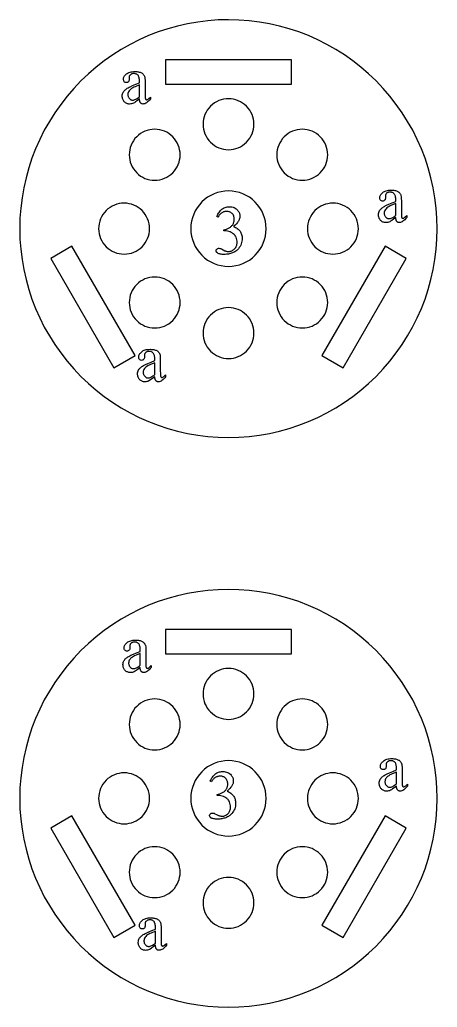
# Model space of a CAD drawing. Extents: x 6 to 600, y -207 to 349.
# Drawn here: x 129.3 to 180.6, y 79.1 to 200.2 of the extents above; entities that cross this region are included whole.
import ezdxf

# ---------------------------------------------------------------- set-up
doc = ezdxf.new("R2010")
doc.units = 0
doc.header["$MEASUREMENT"] = 0
for name, color, linetype in [('EXT', 1, 'CONTINUOUS'), ('INT', 5, 'CONTINUOUS'), ('TEXT', 18, 'CONTINUOUS')]:
    doc.layers.add(name, color=color, linetype=linetype)

msp = doc.modelspace()

# ---------------------------------------------------------------- linework, layer by layer
at = {"layer": 'EXT'}
for points in [[(154.94, 200.21, 0.414214), (129.31, 174.58, 0.414214), (154.94, 148.96, 0.414214), (180.56, 174.58, 0.414214)], [(154.94, 130.33, 0.414214), (129.31, 104.7, 0.414214), (154.94, 79.08, 0.414214), (180.56, 104.7, 0.414214)]]:
    msp.add_lwpolyline(points, format="xyb", close=True, dxfattribs=at)
at = {"layer": 'INT'}
for points in [[(147.19, 192.3), (162.69, 192.3), (162.69, 195.3), (147.19, 195.3)], [(143.47, 159.01), (135.72, 172.44), (133.12, 170.94), (140.87, 157.51)], [(174.16, 172.44), (166.41, 159.01), (169.01, 157.51), (176.76, 170.94)], [(147.19, 122.42), (162.69, 122.42), (162.69, 125.42), (147.19, 125.42)], [(143.47, 89.13), (135.72, 102.55), (133.12, 101.05), (140.87, 87.63)], [(174.16, 102.55), (166.41, 89.13), (169.01, 87.63), (176.76, 101.05)]]:
    msp.add_lwpolyline(points, close=True, dxfattribs=at)
for points in [[(154.94, 190.52, 0.414214), (151.81, 187.4, 0.414214), (154.94, 184.27, 0.414214), (158.06, 187.4, 0.414214)], [(145.88, 186.77, 0.414214), (142.75, 183.64, 0.414214), (145.88, 180.52, 0.414214), (149, 183.64, 0.414214)], [(164, 186.77, 0.414214), (160.87, 183.64, 0.414214), (164, 180.52, 0.414214), (167.12, 183.64, 0.414214)], [(154.94, 179.21, 0.414214), (150.31, 174.58, 0.414214), (154.94, 169.96, 0.414214), (159.56, 174.58, 0.414214)], [(142.13, 177.71, 0.414214), (139, 174.58, 0.414214), (142.13, 171.46, 0.414214), (145.25, 174.58, 0.414214)], [(167.75, 177.71, 0.414214), (164.63, 174.58, 0.414214), (167.75, 171.46, 0.414214), (170.88, 174.58, 0.414214)], [(145.88, 168.65, 0.414214), (142.75, 165.52, 0.414214), (145.88, 162.4, 0.414214), (149, 165.52, 0.414214)], [(164, 168.65, 0.414214), (160.87, 165.52, 0.414214), (164, 162.4, 0.414214), (167.12, 165.52, 0.414214)], [(154.94, 164.9, 0.414214), (151.81, 161.77, 0.414214), (154.94, 158.65, 0.414214), (158.06, 161.77, 0.414214)], [(154.94, 120.64, 0.414214), (151.81, 117.51, 0.414214), (154.94, 114.39, 0.414214), (158.06, 117.51, 0.414214)], [(145.88, 116.89, 0.414214), (142.75, 113.76, 0.414214), (145.88, 110.64, 0.414214), (149, 113.76, 0.414214)], [(164, 116.89, 0.414214), (160.87, 113.76, 0.414214), (164, 110.64, 0.414214), (167.12, 113.76, 0.414214)], [(154.94, 109.33, 0.414214), (150.31, 104.7, 0.414214), (154.94, 100.08, 0.414214), (159.56, 104.7, 0.414214)], [(142.13, 107.83, 0.414214), (139, 104.7, 0.414214), (142.13, 101.58, 0.414214), (145.25, 104.7, 0.414214)], [(167.75, 107.83, 0.414214), (164.63, 104.7, 0.414214), (167.75, 101.58, 0.414214), (170.88, 104.7, 0.414214)], [(145.88, 98.77, 0.414214), (142.75, 95.64, 0.414214), (145.88, 92.52, 0.414214), (149, 95.64, 0.414214)], [(164, 98.77, 0.414214), (160.87, 95.64, 0.414214), (164, 92.52, 0.414214), (167.12, 95.64, 0.414214)], [(154.94, 95.01, 0.414214), (151.81, 91.89, 0.414214), (154.94, 88.76, 0.414214), (158.06, 91.89, 0.414214)]]:
    msp.add_lwpolyline(points, format="xyb", close=True, dxfattribs=at)
at = {"layer": 'TEXT'}
for points in [[(144.01, 190.5), (143.75, 190.29), (143.54, 190.14), (143.38, 190.03), (143.28, 189.97), (143.16, 189.93), (143.05, 189.9), (142.93, 189.88), (142.8, 189.87), (142.7, 189.87), (142.61, 189.89), (142.53, 189.91), (142.44, 189.94), (142.36, 189.98), (142.29, 190.02), (142.22, 190.08), (142.15, 190.14), (142.09, 190.21), (142.04, 190.29), (142, 190.37), (141.96, 190.45), (141.93, 190.54), (141.91, 190.64), (141.9, 190.74), (141.9, 190.85), (141.9, 190.98), (141.93, 191.11), (141.97, 191.22), (142.02, 191.33), (142.07, 191.4), (142.12, 191.47), (142.18, 191.54), (142.25, 191.6), (142.33, 191.67), (142.42, 191.73), (142.51, 191.8), (142.61, 191.86), (142.73, 191.93), (142.86, 191.99), (143.17, 192.14), (143.56, 192.3), (144.01, 192.47), (144.01, 192.62), (144.01, 192.75), (144, 192.88), (143.99, 192.99), (143.97, 193.1), (143.94, 193.19), (143.91, 193.27), (143.87, 193.34), (143.83, 193.4), (143.78, 193.45), (143.73, 193.49), (143.67, 193.53), (143.61, 193.55), (143.54, 193.58), (143.47, 193.59), (143.39, 193.6), (143.31, 193.61), (143.18, 193.6), (143.13, 193.59), (143.07, 193.57), (143.02, 193.55), (142.98, 193.53), (142.93, 193.5), (142.89, 193.47), (142.82, 193.39), (142.8, 193.36), (142.77, 193.32), (142.76, 193.27), (142.74, 193.23), (142.74, 193.19), (142.73, 193.14), (142.74, 192.9), (142.74, 192.81), (142.72, 192.73), (142.69, 192.67), (142.65, 192.61), (142.59, 192.56), (142.53, 192.53), (142.47, 192.51), (142.39, 192.5), (142.32, 192.51), (142.25, 192.53), (142.19, 192.56), (142.14, 192.61), (142.1, 192.67), (142.07, 192.74), (142.05, 192.82), (142.04, 192.91), (142.05, 192.99), (142.06, 193.08), (142.09, 193.17), (142.13, 193.25), (142.18, 193.33), (142.25, 193.41), (142.32, 193.49), (142.41, 193.56), (142.5, 193.63), (142.61, 193.69), (142.72, 193.74), (142.85, 193.79), (142.98, 193.82), (143.12, 193.84), (143.27, 193.86), (143.43, 193.86), (143.56, 193.86), (143.67, 193.85), (143.79, 193.84), (143.89, 193.82), (143.99, 193.79), (144.09, 193.77), (144.18, 193.73), (144.26, 193.69), (144.32, 193.66), (144.38, 193.62), (144.43, 193.57), (144.47, 193.53), (144.52, 193.47), (144.56, 193.42), (144.59, 193.35), (144.62, 193.29), (144.64, 193.24), (144.65, 193.18), (144.68, 193.02), (144.69, 192.81), (144.7, 192.56), (144.7, 191.27), (144.7, 190.83), (144.71, 190.69), (144.72, 190.6), (144.73, 190.55), (144.75, 190.5), (144.76, 190.46), (144.79, 190.44), (144.81, 190.42), (144.84, 190.41), (144.87, 190.4), (144.9, 190.4), (144.96, 190.4), (145.01, 190.43), (145.07, 190.47), (145.14, 190.53), (145.35, 190.73), (145.35, 190.5), (145.23, 190.35), (145.12, 190.22), (145.01, 190.12), (144.89, 190.03), (144.78, 189.96), (144.67, 189.91), (144.57, 189.88), (144.51, 189.88), (144.46, 189.87), (144.36, 189.88), (144.32, 189.89), (144.28, 189.91), (144.24, 189.93), (144.2, 189.95), (144.17, 189.98), (144.14, 190.02), (144.11, 190.05), (144.08, 190.1), (144.06, 190.15), (144.05, 190.21), (144.02, 190.34)], [(144.01, 190.77), (144.01, 192.21), (143.5, 192), (143.32, 191.92), (143.2, 191.86), (143.05, 191.77), (142.92, 191.67), (142.82, 191.58), (142.77, 191.53), (142.73, 191.48), (142.67, 191.38), (142.63, 191.27), (142.6, 191.16), (142.59, 191.04), (142.6, 190.97), (142.6, 190.9), (142.62, 190.83), (142.64, 190.77), (142.66, 190.71), (142.69, 190.65), (142.73, 190.6), (142.77, 190.55), (142.82, 190.5), (142.86, 190.46), (142.91, 190.43), (142.96, 190.4), (143.02, 190.38), (143.07, 190.36), (143.13, 190.35), (143.18, 190.35), (143.26, 190.36), (143.35, 190.38), (143.45, 190.41), (143.55, 190.46), (143.65, 190.51), (143.77, 190.58), (143.89, 190.67)], [(175.47, 175.95), (175.21, 175.75), (174.99, 175.6), (174.84, 175.49), (174.74, 175.43), (174.62, 175.38), (174.51, 175.35), (174.38, 175.33), (174.26, 175.33), (174.16, 175.33), (174.07, 175.34), (173.98, 175.36), (173.9, 175.39), (173.82, 175.43), (173.75, 175.48), (173.68, 175.53), (173.61, 175.6), (173.55, 175.67), (173.5, 175.74), (173.45, 175.82), (173.42, 175.91), (173.39, 176), (173.37, 176.1), (173.36, 176.2), (173.36, 176.3), (173.36, 176.44), (173.39, 176.56), (173.43, 176.68), (173.48, 176.79), (173.53, 176.86), (173.58, 176.93), (173.64, 176.99), (173.71, 177.06), (173.79, 177.13), (173.88, 177.19), (173.97, 177.25), (174.07, 177.32), (174.18, 177.38), (174.32, 177.45), (174.63, 177.59), (175.02, 177.75), (175.47, 177.92), (175.47, 178.07), (175.47, 178.21), (175.46, 178.33), (175.45, 178.45), (175.43, 178.55), (175.4, 178.64), (175.37, 178.72), (175.33, 178.79), (175.29, 178.85), (175.24, 178.9), (175.19, 178.94), (175.13, 178.98), (175.07, 179.01), (175, 179.03), (174.93, 179.05), (174.85, 179.06), (174.77, 179.06), (174.64, 179.05), (174.58, 179.04), (174.53, 179.03), (174.48, 179.01), (174.43, 178.98), (174.39, 178.96), (174.35, 178.92), (174.28, 178.85), (174.25, 178.81), (174.23, 178.77), (174.22, 178.73), (174.2, 178.69), (174.2, 178.64), (174.19, 178.6), (174.2, 178.36), (174.2, 178.27), (174.18, 178.19), (174.15, 178.12), (174.1, 178.06), (174.05, 178.02), (173.99, 177.99), (173.92, 177.97), (173.85, 177.96), (173.78, 177.97), (173.71, 177.99), (173.65, 178.02), (173.6, 178.07), (173.56, 178.13), (173.52, 178.2), (173.51, 178.27), (173.5, 178.36), (173.51, 178.45), (173.52, 178.54), (173.55, 178.62), (173.59, 178.7), (173.64, 178.79), (173.71, 178.86), (173.78, 178.94), (173.87, 179.02), (173.96, 179.09), (174.07, 179.15), (174.18, 179.2), (174.3, 179.24), (174.44, 179.27), (174.58, 179.3), (174.73, 179.31), (174.89, 179.32), (175.01, 179.31), (175.13, 179.31), (175.24, 179.29), (175.35, 179.27), (175.45, 179.25), (175.55, 179.22), (175.64, 179.19), (175.72, 179.15), (175.78, 179.11), (175.83, 179.07), (175.89, 179.03), (175.93, 178.98), (175.98, 178.93), (176.01, 178.87), (176.05, 178.81), (176.08, 178.74), (176.1, 178.69), (176.11, 178.63), (176.14, 178.47), (176.15, 178.27), (176.16, 178.01), (176.16, 176.72), (176.16, 176.29), (176.17, 176.15), (176.18, 176.06), (176.19, 176), (176.2, 175.96), (176.22, 175.92), (176.24, 175.89), (176.27, 175.88), (176.3, 175.86), (176.32, 175.86), (176.35, 175.85), (176.42, 175.86), (176.47, 175.88), (176.52, 175.92), (176.6, 175.98), (176.81, 176.18), (176.81, 175.95), (176.69, 175.81), (176.58, 175.68), (176.46, 175.57), (176.35, 175.49), (176.24, 175.42), (176.13, 175.37), (176.03, 175.34), (175.97, 175.33), (175.92, 175.33), (175.82, 175.34), (175.78, 175.35), (175.74, 175.37), (175.7, 175.39), (175.66, 175.41), (175.63, 175.44), (175.6, 175.47), (175.57, 175.51), (175.54, 175.55), (175.52, 175.6), (175.5, 175.66), (175.48, 175.79)], [(153.51, 176.08), (153.57, 176.22), (153.63, 176.35), (153.7, 176.47), (153.78, 176.58), (153.86, 176.69), (153.94, 176.79), (154.02, 176.88), (154.11, 176.96), (154.21, 177.03), (154.31, 177.09), (154.41, 177.15), (154.53, 177.19), (154.64, 177.22), (154.77, 177.25), (154.89, 177.26), (155.03, 177.27), (155.19, 177.26), (155.35, 177.24), (155.49, 177.2), (155.63, 177.16), (155.75, 177.09), (155.87, 177.02), (155.97, 176.93), (156.07, 176.83), (156.13, 176.74), (156.19, 176.66), (156.23, 176.57), (156.27, 176.49), (156.3, 176.4), (156.32, 176.31), (156.34, 176.22), (156.34, 176.13), (156.34, 176.05), (156.33, 175.97), (156.31, 175.89), (156.29, 175.82), (156.26, 175.74), (156.23, 175.66), (156.19, 175.58), (156.15, 175.5), (156.1, 175.42), (156.04, 175.34), (155.91, 175.18), (155.75, 175.02), (155.57, 174.86), (155.69, 174.8), (155.81, 174.74), (155.92, 174.68), (156.02, 174.61), (156.12, 174.53), (156.2, 174.45), (156.28, 174.37), (156.35, 174.28), (156.41, 174.18), (156.47, 174.08), (156.51, 173.97), (156.55, 173.86), (156.58, 173.75), (156.6, 173.63), (156.61, 173.51), (156.62, 173.39), (156.61, 173.21), (156.59, 173.03), (156.55, 172.87), (156.5, 172.71), (156.44, 172.55), (156.36, 172.4), (156.26, 172.26), (156.15, 172.12), (156.08, 172.04), (155.99, 171.96), (155.91, 171.89), (155.82, 171.82), (155.72, 171.75), (155.62, 171.7), (155.52, 171.65), (155.41, 171.6), (155.3, 171.56), (155.18, 171.52), (155.06, 171.49), (154.94, 171.47), (154.81, 171.45), (154.68, 171.44), (154.54, 171.43), (154.4, 171.43), (154.26, 171.43), (154.14, 171.43), (154.02, 171.45), (153.92, 171.46), (153.83, 171.48), (153.75, 171.5), (153.68, 171.53), (153.62, 171.57), (153.53, 171.64), (153.5, 171.67), (153.47, 171.71), (153.45, 171.75), (153.43, 171.79), (153.42, 171.83), (153.42, 171.87), (153.43, 171.93), (153.44, 171.98), (153.47, 172.03), (153.52, 172.08), (153.57, 172.12), (153.62, 172.15), (153.69, 172.17), (153.75, 172.17), (153.86, 172.16), (153.96, 172.14), (154.08, 172.09), (154.28, 171.99), (154.49, 171.88), (154.57, 171.85), (154.63, 171.83), (154.7, 171.81), (154.79, 171.8), (154.87, 171.79), (154.95, 171.79), (155.06, 171.79), (155.16, 171.81), (155.26, 171.83), (155.35, 171.87), (155.44, 171.91), (155.53, 171.97), (155.61, 172.04), (155.69, 172.11), (155.76, 172.2), (155.83, 172.29), (155.88, 172.38), (155.93, 172.47), (155.96, 172.57), (155.98, 172.67), (156, 172.78), (156, 172.89), (155.99, 173.05), (155.97, 173.21), (155.92, 173.37), (155.86, 173.53), (155.8, 173.64), (155.75, 173.73), (155.69, 173.81), (155.62, 173.88), (155.52, 173.96), (155.41, 174.04), (155.28, 174.11), (155.13, 174.18), (154.98, 174.24), (154.82, 174.28), (154.66, 174.31), (154.5, 174.32), (154.37, 174.32), (154.37, 174.44), (154.45, 174.45), (154.53, 174.47), (154.69, 174.52), (154.86, 174.59), (155.02, 174.68), (155.1, 174.73), (155.18, 174.78), (155.24, 174.83), (155.31, 174.89), (155.36, 174.95), (155.42, 175.01), (155.46, 175.08), (155.5, 175.15), (155.54, 175.22), (155.57, 175.29), (155.59, 175.36), (155.61, 175.43), (155.63, 175.51), (155.64, 175.59), (155.65, 175.67), (155.65, 175.75), (155.65, 175.85), (155.63, 175.95), (155.61, 176.05), (155.58, 176.13), (155.55, 176.22), (155.5, 176.3), (155.45, 176.37), (155.38, 176.44), (155.31, 176.5), (155.24, 176.55), (155.16, 176.6), (155.08, 176.64), (155, 176.66), (154.91, 176.69), (154.82, 176.7), (154.72, 176.7), (154.64, 176.7), (154.56, 176.69), (154.48, 176.68), (154.41, 176.66), (154.34, 176.63), (154.27, 176.6), (154.2, 176.57), (154.13, 176.53), (154.06, 176.48), (154, 176.43), (153.93, 176.38), (153.87, 176.31), (153.81, 176.25), (153.75, 176.17), (153.64, 176.01)], [(175.47, 176.22), (175.47, 177.67), (174.96, 177.46), (174.78, 177.38), (174.66, 177.32), (174.51, 177.22), (174.38, 177.13), (174.28, 177.03), (174.23, 176.98), (174.19, 176.94), (174.13, 176.83), (174.09, 176.73), (174.06, 176.62), (174.05, 176.5), (174.05, 176.43), (174.06, 176.36), (174.08, 176.29), (174.1, 176.23), (174.12, 176.17), (174.15, 176.11), (174.19, 176.05), (174.23, 176), (174.28, 175.96), (174.32, 175.92), (174.37, 175.88), (174.42, 175.86), (174.47, 175.83), (174.53, 175.82), (174.58, 175.81), (174.64, 175.81), (174.72, 175.81), (174.81, 175.83), (174.91, 175.87), (175.01, 175.91), (175.11, 175.97), (175.23, 176.04), (175.35, 176.12)], [(145.89, 156.42), (145.62, 156.22), (145.41, 156.07), (145.26, 155.96), (145.15, 155.9), (145.04, 155.85), (144.92, 155.82), (144.8, 155.8), (144.68, 155.8), (144.58, 155.8), (144.49, 155.81), (144.4, 155.83), (144.32, 155.86), (144.24, 155.9), (144.16, 155.95), (144.09, 156), (144.03, 156.07), (143.97, 156.14), (143.92, 156.21), (143.87, 156.29), (143.84, 156.38), (143.81, 156.47), (143.79, 156.57), (143.78, 156.67), (143.77, 156.77), (143.78, 156.91), (143.8, 157.03), (143.84, 157.15), (143.9, 157.26), (143.94, 157.33), (144, 157.39), (144.06, 157.46), (144.13, 157.53), (144.21, 157.6), (144.29, 157.66), (144.39, 157.72), (144.49, 157.79), (144.6, 157.85), (144.73, 157.92), (145.05, 158.06), (145.43, 158.22), (145.89, 158.39), (145.89, 158.54), (145.88, 158.68), (145.88, 158.8), (145.86, 158.92), (145.84, 159.02), (145.82, 159.11), (145.79, 159.19), (145.75, 159.26), (145.71, 159.32), (145.66, 159.37), (145.61, 159.41), (145.55, 159.45), (145.49, 159.48), (145.42, 159.5), (145.34, 159.52), (145.27, 159.53), (145.18, 159.53), (145.06, 159.52), (145, 159.51), (144.95, 159.5), (144.9, 159.48), (144.85, 159.45), (144.81, 159.43), (144.77, 159.39), (144.7, 159.32), (144.67, 159.28), (144.65, 159.24), (144.63, 159.2), (144.62, 159.16), (144.61, 159.11), (144.61, 159.07), (144.62, 158.83), (144.61, 158.74), (144.59, 158.66), (144.56, 158.59), (144.52, 158.53), (144.47, 158.49), (144.41, 158.46), (144.34, 158.44), (144.27, 158.43), (144.19, 158.44), (144.13, 158.46), (144.07, 158.49), (144.01, 158.54), (143.97, 158.6), (143.94, 158.67), (143.92, 158.74), (143.92, 158.83), (143.92, 158.92), (143.94, 159.01), (143.97, 159.09), (144.01, 159.17), (144.06, 159.26), (144.12, 159.33), (144.2, 159.41), (144.28, 159.49), (144.38, 159.56), (144.48, 159.62), (144.6, 159.67), (144.72, 159.71), (144.85, 159.74), (145, 159.77), (145.15, 159.78), (145.31, 159.79), (145.43, 159.78), (145.55, 159.78), (145.66, 159.76), (145.77, 159.74), (145.87, 159.72), (145.96, 159.69), (146.05, 159.66), (146.14, 159.62), (146.2, 159.58), (146.25, 159.54), (146.3, 159.5), (146.35, 159.45), (146.39, 159.4), (146.43, 159.34), (146.47, 159.28), (146.5, 159.21), (146.51, 159.16), (146.53, 159.1), (146.55, 158.94), (146.57, 158.74), (146.57, 158.48), (146.57, 157.19), (146.58, 156.76), (146.58, 156.62), (146.59, 156.53), (146.6, 156.47), (146.62, 156.43), (146.64, 156.39), (146.66, 156.36), (146.69, 156.35), (146.71, 156.33), (146.74, 156.32), (146.77, 156.32), (146.83, 156.33), (146.89, 156.35), (146.94, 156.39), (147.01, 156.45), (147.22, 156.65), (147.22, 156.42), (147.11, 156.28), (146.99, 156.15), (146.88, 156.04), (146.77, 155.96), (146.66, 155.89), (146.55, 155.84), (146.44, 155.81), (146.39, 155.8), (146.34, 155.8), (146.24, 155.81), (146.19, 155.82), (146.15, 155.83), (146.11, 155.85), (146.08, 155.88), (146.04, 155.91), (146.01, 155.94), (145.98, 155.98), (145.96, 156.02), (145.94, 156.07), (145.92, 156.13), (145.9, 156.26)], [(145.89, 156.69), (145.89, 158.14), (145.37, 157.93), (145.2, 157.85), (145.08, 157.79), (144.93, 157.69), (144.8, 157.6), (144.69, 157.5), (144.65, 157.45), (144.61, 157.41), (144.55, 157.3), (144.5, 157.2), (144.48, 157.09), (144.47, 156.97), (144.47, 156.9), (144.48, 156.83), (144.49, 156.76), (144.51, 156.7), (144.54, 156.64), (144.57, 156.58), (144.61, 156.52), (144.65, 156.47), (144.69, 156.43), (144.74, 156.39), (144.79, 156.35), (144.84, 156.33), (144.89, 156.3), (144.95, 156.29), (145, 156.28), (145.06, 156.28), (145.14, 156.28), (145.23, 156.3), (145.32, 156.34), (145.42, 156.38), (145.53, 156.44), (145.64, 156.51), (145.76, 156.59)], [(144.1, 120.75), (143.84, 120.55), (143.62, 120.4), (143.47, 120.29), (143.37, 120.23), (143.25, 120.19), (143.14, 120.15), (143.01, 120.13), (142.89, 120.13), (142.79, 120.13), (142.7, 120.15), (142.61, 120.17), (142.53, 120.2), (142.45, 120.23), (142.38, 120.28), (142.31, 120.33), (142.24, 120.4), (142.18, 120.47), (142.13, 120.54), (142.08, 120.62), (142.05, 120.71), (142.02, 120.8), (142, 120.9), (141.99, 121), (141.98, 121.11), (141.99, 121.24), (142.02, 121.37), (142.06, 121.48), (142.11, 121.59), (142.16, 121.66), (142.21, 121.73), (142.27, 121.8), (142.34, 121.86), (142.42, 121.93), (142.51, 121.99), (142.6, 122.06), (142.7, 122.12), (142.81, 122.18), (142.95, 122.25), (143.26, 122.4), (143.65, 122.55), (144.1, 122.73), (144.1, 122.87), (144.1, 123.01), (144.09, 123.14), (144.08, 123.25), (144.06, 123.35), (144.03, 123.45), (144, 123.53), (143.96, 123.6), (143.92, 123.65), (143.87, 123.7), (143.82, 123.75), (143.76, 123.78), (143.7, 123.81), (143.63, 123.84), (143.56, 123.85), (143.48, 123.86), (143.4, 123.87), (143.27, 123.86), (143.21, 123.85), (143.16, 123.83), (143.11, 123.81), (143.06, 123.79), (143.02, 123.76), (142.98, 123.72), (142.91, 123.65), (142.88, 123.61), (142.86, 123.57), (142.85, 123.53), (142.83, 123.49), (142.83, 123.45), (142.82, 123.4), (142.83, 123.16), (142.83, 123.07), (142.81, 122.99), (142.78, 122.92), (142.73, 122.87), (142.68, 122.82), (142.62, 122.79), (142.55, 122.77), (142.48, 122.76), (142.41, 122.77), (142.34, 122.79), (142.28, 122.82), (142.23, 122.87), (142.19, 122.93), (142.15, 123), (142.14, 123.08), (142.13, 123.16), (142.14, 123.25), (142.15, 123.34), (142.18, 123.42), (142.22, 123.51), (142.27, 123.59), (142.34, 123.67), (142.41, 123.74), (142.5, 123.82), (142.59, 123.89), (142.7, 123.95), (142.81, 124), (142.93, 124.04), (143.07, 124.08), (143.21, 124.1), (143.36, 124.11), (143.52, 124.12), (143.64, 124.12), (143.76, 124.11), (143.87, 124.09), (143.98, 124.08), (144.08, 124.05), (144.18, 124.02), (144.27, 123.99), (144.35, 123.95), (144.41, 123.91), (144.46, 123.88), (144.51, 123.83), (144.56, 123.78), (144.61, 123.73), (144.64, 123.67), (144.68, 123.61), (144.71, 123.55), (144.73, 123.5), (144.74, 123.43), (144.77, 123.27), (144.78, 123.07), (144.79, 122.82), (144.79, 121.53), (144.79, 121.09), (144.8, 120.95), (144.81, 120.86), (144.82, 120.8), (144.83, 120.76), (144.85, 120.72), (144.87, 120.7), (144.9, 120.68), (144.93, 120.67), (144.95, 120.66), (144.98, 120.66), (145.05, 120.66), (145.1, 120.68), (145.15, 120.72), (145.23, 120.79), (145.44, 120.99), (145.44, 120.75), (145.32, 120.61), (145.21, 120.48), (145.09, 120.38), (144.98, 120.29), (144.87, 120.22), (144.76, 120.17), (144.66, 120.14), (144.6, 120.13), (144.55, 120.13), (144.45, 120.14), (144.41, 120.15), (144.37, 120.17), (144.33, 120.19), (144.29, 120.21), (144.26, 120.24), (144.23, 120.27), (144.2, 120.31), (144.17, 120.36), (144.15, 120.41), (144.13, 120.46), (144.11, 120.6)], [(144.1, 121.02), (144.1, 122.47), (143.59, 122.26), (143.41, 122.18), (143.29, 122.12), (143.14, 122.03), (143.01, 121.93), (142.91, 121.84), (142.86, 121.79), (142.82, 121.74), (142.76, 121.64), (142.72, 121.53), (142.69, 121.42), (142.68, 121.3), (142.68, 121.23), (142.69, 121.16), (142.71, 121.09), (142.73, 121.03), (142.75, 120.97), (142.78, 120.91), (142.82, 120.86), (142.86, 120.81), (142.91, 120.76), (142.95, 120.72), (143, 120.69), (143.05, 120.66), (143.1, 120.64), (143.16, 120.62), (143.21, 120.61), (143.27, 120.61), (143.35, 120.62), (143.44, 120.64), (143.54, 120.67), (143.64, 120.71), (143.74, 120.77), (143.86, 120.84), (143.98, 120.93)], [(175.56, 106.21), (175.29, 106.01), (175.08, 105.85), (174.93, 105.75), (174.82, 105.69), (174.71, 105.64), (174.59, 105.61), (174.47, 105.59), (174.35, 105.58), (174.25, 105.59), (174.16, 105.6), (174.07, 105.62), (173.99, 105.65), (173.91, 105.69), (173.83, 105.74), (173.76, 105.79), (173.7, 105.85), (173.64, 105.92), (173.59, 106), (173.54, 106.08), (173.51, 106.17), (173.48, 106.26), (173.46, 106.35), (173.45, 106.46), (173.44, 106.56), (173.45, 106.7), (173.47, 106.82), (173.51, 106.94), (173.57, 107.04), (173.61, 107.11), (173.67, 107.18), (173.73, 107.25), (173.8, 107.32), (173.88, 107.38), (173.96, 107.45), (174.06, 107.51), (174.16, 107.58), (174.27, 107.64), (174.4, 107.71), (174.72, 107.85), (175.1, 108.01), (175.56, 108.18), (175.56, 108.33), (175.56, 108.47), (175.55, 108.59), (175.53, 108.71), (175.51, 108.81), (175.49, 108.9), (175.46, 108.98), (175.42, 109.05), (175.38, 109.11), (175.33, 109.16), (175.28, 109.2), (175.22, 109.24), (175.16, 109.27), (175.09, 109.29), (175.02, 109.31), (174.94, 109.32), (174.85, 109.32), (174.73, 109.31), (174.67, 109.3), (174.62, 109.29), (174.57, 109.27), (174.52, 109.24), (174.48, 109.21), (174.44, 109.18), (174.37, 109.11), (174.34, 109.07), (174.32, 109.03), (174.3, 108.99), (174.29, 108.95), (174.28, 108.9), (174.28, 108.86), (174.29, 108.62), (174.28, 108.53), (174.27, 108.45), (174.23, 108.38), (174.19, 108.32), (174.14, 108.28), (174.08, 108.24), (174.01, 108.22), (173.94, 108.22), (173.86, 108.22), (173.8, 108.25), (173.74, 108.28), (173.69, 108.33), (173.64, 108.38), (173.61, 108.45), (173.59, 108.53), (173.59, 108.62), (173.59, 108.71), (173.61, 108.8), (173.64, 108.88), (173.68, 108.96), (173.73, 109.04), (173.79, 109.12), (173.87, 109.2), (173.95, 109.28), (174.05, 109.35), (174.15, 109.41), (174.27, 109.46), (174.39, 109.5), (174.52, 109.53), (174.67, 109.56), (174.82, 109.57), (174.98, 109.57), (175.1, 109.57), (175.22, 109.56), (175.33, 109.55), (175.44, 109.53), (175.54, 109.51), (175.63, 109.48), (175.72, 109.44), (175.81, 109.4), (175.87, 109.37), (175.92, 109.33), (175.97, 109.29), (176.02, 109.24), (176.06, 109.19), (176.1, 109.13), (176.14, 109.07), (176.17, 109), (176.19, 108.95), (176.2, 108.89), (176.22, 108.73), (176.24, 108.52), (176.24, 108.27), (176.24, 106.98), (176.25, 106.54), (176.26, 106.4), (176.26, 106.32), (176.28, 106.26), (176.29, 106.21), (176.31, 106.18), (176.33, 106.15), (176.36, 106.13), (176.38, 106.12), (176.41, 106.11), (176.44, 106.11), (176.5, 106.12), (176.56, 106.14), (176.61, 106.18), (176.69, 106.24), (176.89, 106.44), (176.89, 106.21), (176.78, 106.06), (176.66, 105.94), (176.55, 105.83), (176.44, 105.74), (176.33, 105.68), (176.22, 105.63), (176.11, 105.6), (176.06, 105.59), (176.01, 105.59), (175.91, 105.6), (175.87, 105.61), (175.82, 105.62), (175.79, 105.64), (175.75, 105.67), (175.71, 105.7), (175.68, 105.73), (175.66, 105.77), (175.63, 105.81), (175.61, 105.86), (175.59, 105.92), (175.57, 106.05)], [(152.7, 106.81), (152.76, 106.94), (152.83, 107.07), (152.9, 107.2), (152.97, 107.31), (153.05, 107.42), (153.13, 107.51), (153.22, 107.6), (153.31, 107.68), (153.4, 107.76), (153.5, 107.82), (153.61, 107.87), (153.72, 107.92), (153.84, 107.95), (153.96, 107.97), (154.09, 107.99), (154.22, 107.99), (154.39, 107.99), (154.54, 107.97), (154.69, 107.93), (154.82, 107.88), (154.95, 107.82), (155.06, 107.75), (155.17, 107.66), (155.26, 107.55), (155.32, 107.47), (155.38, 107.39), (155.43, 107.3), (155.47, 107.21), (155.5, 107.13), (155.52, 107.04), (155.53, 106.94), (155.53, 106.85), (155.53, 106.78), (155.52, 106.7), (155.51, 106.62), (155.49, 106.54), (155.46, 106.46), (155.43, 106.39), (155.39, 106.31), (155.34, 106.23), (155.29, 106.15), (155.23, 106.07), (155.1, 105.91), (154.94, 105.75), (154.76, 105.58), (154.89, 105.53), (155.01, 105.47), (155.12, 105.41), (155.22, 105.34), (155.31, 105.26), (155.4, 105.18), (155.48, 105.09), (155.55, 105), (155.61, 104.91), (155.66, 104.8), (155.71, 104.7), (155.75, 104.59), (155.77, 104.48), (155.8, 104.36), (155.81, 104.24), (155.81, 104.11), (155.81, 103.93), (155.78, 103.76), (155.75, 103.59), (155.7, 103.43), (155.63, 103.28), (155.55, 103.13), (155.46, 102.99), (155.35, 102.85), (155.27, 102.76), (155.19, 102.69), (155.1, 102.61), (155.01, 102.54), (154.92, 102.48), (154.82, 102.42), (154.71, 102.37), (154.61, 102.33), (154.49, 102.29), (154.38, 102.25), (154.26, 102.22), (154.13, 102.2), (154, 102.18), (153.87, 102.16), (153.73, 102.15), (153.59, 102.15), (153.46, 102.15), (153.33, 102.16), (153.22, 102.17), (153.12, 102.19), (153.02, 102.21), (152.94, 102.23), (152.88, 102.26), (152.82, 102.29), (152.73, 102.37), (152.69, 102.4), (152.67, 102.44), (152.64, 102.48), (152.63, 102.52), (152.62, 102.56), (152.61, 102.6), (152.62, 102.65), (152.64, 102.71), (152.67, 102.76), (152.71, 102.81), (152.76, 102.85), (152.82, 102.88), (152.88, 102.89), (152.95, 102.9), (153.05, 102.89), (153.16, 102.87), (153.27, 102.82), (153.48, 102.71), (153.69, 102.61), (153.76, 102.58), (153.82, 102.56), (153.9, 102.54), (153.98, 102.52), (154.06, 102.52), (154.15, 102.51), (154.25, 102.52), (154.35, 102.53), (154.45, 102.56), (154.54, 102.59), (154.63, 102.64), (154.72, 102.7), (154.81, 102.76), (154.89, 102.84), (154.96, 102.92), (155.02, 103.01), (155.08, 103.1), (155.12, 103.2), (155.15, 103.3), (155.18, 103.4), (155.19, 103.51), (155.2, 103.62), (155.19, 103.78), (155.16, 103.94), (155.12, 104.1), (155.05, 104.26), (155, 104.36), (154.94, 104.46), (154.88, 104.54), (154.82, 104.61), (154.72, 104.69), (154.61, 104.77), (154.47, 104.84), (154.33, 104.91), (154.17, 104.97), (154.01, 105.01), (153.85, 105.04), (153.69, 105.04), (153.56, 105.04), (153.56, 105.17), (153.64, 105.18), (153.72, 105.2), (153.89, 105.25), (154.05, 105.32), (154.22, 105.4), (154.3, 105.45), (154.37, 105.51), (154.44, 105.56), (154.5, 105.62), (154.56, 105.68), (154.61, 105.74), (154.66, 105.81), (154.7, 105.87), (154.73, 105.94), (154.76, 106.01), (154.79, 106.09), (154.81, 106.16), (154.82, 106.24), (154.84, 106.31), (154.84, 106.39), (154.85, 106.47), (154.84, 106.58), (154.83, 106.68), (154.81, 106.77), (154.78, 106.86), (154.74, 106.94), (154.7, 107.02), (154.64, 107.1), (154.58, 107.17), (154.51, 107.23), (154.44, 107.28), (154.36, 107.33), (154.28, 107.36), (154.19, 107.39), (154.1, 107.41), (154.01, 107.42), (153.91, 107.43), (153.83, 107.43), (153.75, 107.42), (153.68, 107.4), (153.6, 107.39), (153.53, 107.36), (153.46, 107.33), (153.39, 107.3), (153.32, 107.26), (153.26, 107.21), (153.19, 107.16), (153.13, 107.1), (153.07, 107.04), (153.01, 106.97), (152.95, 106.9), (152.84, 106.74)], [(175.56, 106.48), (175.56, 107.93), (175.04, 107.72), (174.87, 107.64), (174.75, 107.58), (174.6, 107.48), (174.47, 107.39), (174.36, 107.29), (174.32, 107.24), (174.28, 107.19), (174.22, 107.09), (174.18, 106.99), (174.15, 106.87), (174.14, 106.76), (174.14, 106.68), (174.15, 106.62), (174.17, 106.55), (174.18, 106.48), (174.21, 106.42), (174.24, 106.37), (174.28, 106.31), (174.32, 106.26), (174.36, 106.22), (174.41, 106.18), (174.46, 106.14), (174.51, 106.11), (174.56, 106.09), (174.62, 106.08), (174.67, 106.07), (174.73, 106.07), (174.81, 106.07), (174.9, 106.09), (174.99, 106.12), (175.09, 106.17), (175.2, 106.23), (175.31, 106.3), (175.43, 106.38)], [(145.98, 86.68), (145.71, 86.48), (145.5, 86.32), (145.34, 86.22), (145.24, 86.16), (145.13, 86.11), (145.01, 86.08), (144.89, 86.06), (144.76, 86.05), (144.67, 86.06), (144.58, 86.07), (144.49, 86.09), (144.41, 86.12), (144.33, 86.16), (144.25, 86.21), (144.18, 86.26), (144.12, 86.32), (144.06, 86.39), (144, 86.47), (143.96, 86.55), (143.92, 86.64), (143.9, 86.73), (143.88, 86.82), (143.86, 86.93), (143.86, 87.03), (143.87, 87.17), (143.89, 87.29), (143.93, 87.41), (143.98, 87.51), (144.03, 87.58), (144.09, 87.65), (144.15, 87.72), (144.22, 87.79), (144.3, 87.85), (144.38, 87.92), (144.47, 87.98), (144.58, 88.04), (144.69, 88.11), (144.82, 88.18), (145.14, 88.32), (145.52, 88.48), (145.98, 88.65), (145.98, 88.8), (145.97, 88.94), (145.96, 89.06), (145.95, 89.18), (145.93, 89.28), (145.91, 89.37), (145.87, 89.45), (145.84, 89.52), (145.8, 89.58), (145.75, 89.63), (145.69, 89.67), (145.64, 89.71), (145.57, 89.74), (145.51, 89.76), (145.43, 89.78), (145.35, 89.79), (145.27, 89.79), (145.15, 89.78), (145.09, 89.77), (145.04, 89.76), (144.99, 89.74), (144.94, 89.71), (144.9, 89.68), (144.86, 89.65), (144.79, 89.58), (144.76, 89.54), (144.74, 89.5), (144.72, 89.46), (144.71, 89.42), (144.7, 89.37), (144.7, 89.33), (144.71, 89.09), (144.7, 89), (144.68, 88.92), (144.65, 88.85), (144.61, 88.79), (144.56, 88.75), (144.5, 88.71), (144.43, 88.69), (144.35, 88.69), (144.28, 88.69), (144.21, 88.71), (144.15, 88.75), (144.1, 88.8), (144.06, 88.85), (144.03, 88.92), (144.01, 89), (144.01, 89.09), (144.01, 89.18), (144.03, 89.26), (144.06, 89.35), (144.1, 89.43), (144.15, 89.51), (144.21, 89.59), (144.28, 89.67), (144.37, 89.75), (144.47, 89.82), (144.57, 89.88), (144.69, 89.93), (144.81, 89.97), (144.94, 90), (145.08, 90.03), (145.23, 90.04), (145.39, 90.04), (145.52, 90.04), (145.64, 90.03), (145.75, 90.02), (145.86, 90), (145.96, 89.98), (146.05, 89.95), (146.14, 89.91), (146.22, 89.87), (146.28, 89.84), (146.34, 89.8), (146.39, 89.76), (146.44, 89.71), (146.48, 89.66), (146.52, 89.6), (146.55, 89.54), (146.59, 89.47), (146.6, 89.42), (146.62, 89.36), (146.64, 89.2), (146.66, 88.99), (146.66, 88.74), (146.66, 87.45), (146.67, 87.01), (146.67, 86.87), (146.68, 86.79), (146.69, 86.73), (146.71, 86.68), (146.73, 86.65), (146.75, 86.62), (146.77, 86.6), (146.8, 86.59), (146.83, 86.58), (146.86, 86.58), (146.92, 86.59), (146.98, 86.61), (147.03, 86.65), (147.1, 86.71), (147.31, 86.91), (147.31, 86.68), (147.2, 86.53), (147.08, 86.41), (146.97, 86.3), (146.86, 86.21), (146.75, 86.15), (146.64, 86.1), (146.53, 86.07), (146.48, 86.06), (146.42, 86.06), (146.33, 86.07), (146.28, 86.08), (146.24, 86.09), (146.2, 86.11), (146.17, 86.14), (146.13, 86.17), (146.1, 86.2), (146.07, 86.24), (146.05, 86.28), (146.03, 86.33), (146.01, 86.39), (145.99, 86.52)], [(145.98, 86.95), (145.98, 88.4), (145.46, 88.18), (145.29, 88.11), (145.17, 88.04), (145.01, 87.95), (144.89, 87.86), (144.78, 87.76), (144.74, 87.71), (144.7, 87.66), (144.64, 87.56), (144.59, 87.45), (144.57, 87.34), (144.56, 87.23), (144.56, 87.15), (144.57, 87.08), (144.58, 87.02), (144.6, 86.95), (144.63, 86.89), (144.66, 86.84), (144.69, 86.78), (144.74, 86.73), (144.78, 86.69), (144.83, 86.65), (144.88, 86.61), (144.93, 86.58), (144.98, 86.56), (145.03, 86.55), (145.09, 86.54), (145.15, 86.53), (145.23, 86.54), (145.32, 86.56), (145.41, 86.59), (145.51, 86.64), (145.62, 86.7), (145.73, 86.77), (145.85, 86.85)]]:
    msp.add_lwpolyline(points, close=True, dxfattribs=at)

doc.saveas('drawing.dxf')
